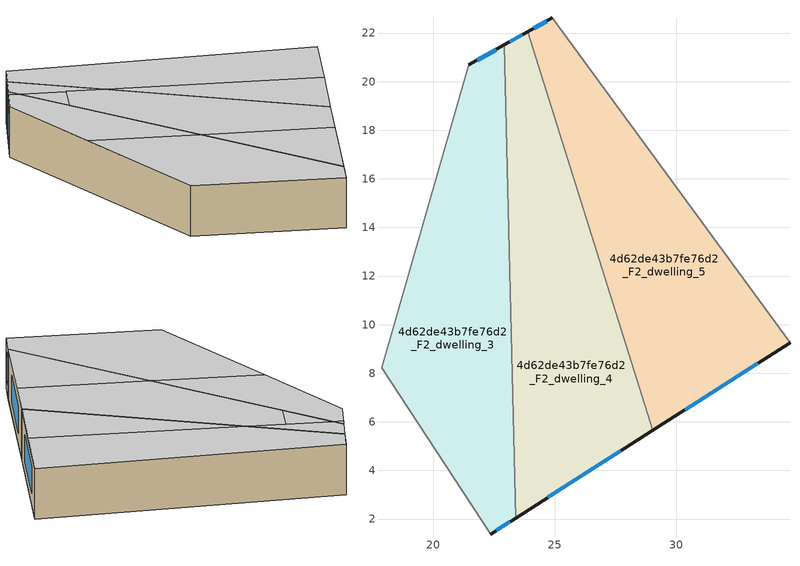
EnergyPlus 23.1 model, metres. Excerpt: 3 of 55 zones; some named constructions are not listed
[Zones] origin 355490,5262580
4d62de43b7fe76d2_F2_dwelling_3
 floor to 4d62de43b7fe76d2_F1_dwelling_3 (EU_floor_Construction): 22.93,21.52 23.39,2.04 22.35,1.38 17.87,8.23 21.46,20.69 z6
 wall outside (EU_wall_Construction): 22.93,21.52 21.46,20.69 / 22.35,1.38 23.39,2.04 z6:9
 wall to 4d62de43b7fe76d2_F2_dwelling_2 (EU_wall_Construction): 21.46,20.69 17.87,8.23 z6:9
 wall to 4d62de43b7fe76d2_F2_dwelling_4 (EU_wall_Construction): 23.39,2.04 22.93,21.52 z6:9
 wall adiabatic (EU_wall_Construction): 17.87,8.23 22.35,1.38 z6:9
 window (EU_Window_Construction): 22.58,21.32 21.8,20.88 / 22.6,1.53 23.15,1.89 z6.7:8.3
 ceiling to 4d62de43b7fe76d2_F3_dwelling_12 (EU_floor_Construction): 23.39,2.04 23.19,10.33 19.92,15.34 17.87,8.23 22.35,1.38 z9
 ceiling to 4d62de43b7fe76d2_F3_dwelling_10 (EU_floor_Construction): 22.94,20.88 22.93,21.52 22.63,21.35 z9
 ceiling adiabatic (EU_roof_Construction): 23.19,10.33 22.94,20.88 22.63,21.35 22.93,21.52 21.46,20.69 19.92,15.34 z9
4d62de43b7fe76d2_F2_dwelling_4
 floor to 4d62de43b7fe76d2_F1_dwelling_4 (EU_floor_Construction): 23.89,22.06 29.03,5.65 23.39,2.04 22.93,21.52 z6
 wall outside (EU_wall_Construction): 23.89,22.06 22.93,21.52 / 23.39,2.04 29.03,5.65 z6:9
 wall to 4d62de43b7fe76d2_F2_dwelling_5 (EU_wall_Construction): 29.03,5.65 23.89,22.06 z6:9
 window (EU_Window_Construction): 23.67,21.93 23.15,21.64 / 24.72,2.89 27.71,4.8 z6.7:8.3
 ceiling to 4d62de43b7fe76d2_F3_dwelling_11 (EU_floor_Construction): 29.03,5.65 25.45,17.09 24.33,18.81 23.01,17.95 23.19,10.33 27.08,4.4 z9
 ceiling to 4d62de43b7fe76d2_F3_dwelling_10 (EU_floor_Construction): 25.45,17.09 23.89,22.06 22.93,21.52 22.94,20.88 24.3,18.79 24.33,18.81 z9
 ceiling to 4d62de43b7fe76d2_F3_dwelling_12 (EU_floor_Construction): 27.08,4.4 23.19,10.33 23.39,2.04 z9
 ceiling adiabatic (EU_roof_Construction): 24.3,18.79 22.94,20.88 23.01,17.95 z9
4d62de43b7fe76d2_F2_dwelling_5
 floor to 4d62de43b7fe76d2_F1_dwelling_5 (EU_floor_Construction): 24.9,22.63 34.68,9.26 29.03,5.65 23.89,22.06 z6
 wall outside (EU_wall_Construction): 24.9,22.63 23.89,22.06 / 29.03,5.65 34.68,9.26 z6:9
 wall to 4d62de43b7fe76d2_F2_dwelling_6 (EU_wall_Construction): 34.68,9.26 24.9,22.63 z6:9
 window (EU_Window_Construction): 24.66,22.49 24.13,22.19 / 30.36,6.5 33.35,8.41 z6.7:8.3
 ceiling to 4d62de43b7fe76d2_F3_dwelling_10 (EU_floor_Construction): 34.68,9.26 24.9,22.63 23.89,22.06 25.45,17.09 31.78,7.41 z9
 ceiling to 4d62de43b7fe76d2_F3_dwelling_11 (EU_floor_Construction): 31.78,7.41 25.45,17.09 29.03,5.65 z9
[HVACTEMPLATE:THERMOSTAT] Constant Heating Setpoint=20; Constant Cooling Setpoint=50
EU_HeatOnly_4d62de43b7fe76d2_F2_dwelling_6; EU_HeatOnly_4d62de43b7fe76d2_F2_dwelling_7; EU_HeatOnly_4d62de43b7fe76d2_F2_dwelling_8; EU_HeatOnly_4d62de43b7fe76d2_F2_dwelling_9; EU_HeatOnly_4d62de43b7fe76d2_F2_dwelling_10; EU_HeatOnly_4d62de43b7fe76d2_F2_dwelling_11; EU_HeatOnly_4d62de43b7fe76d2_F2_dwelling_12; EU_HeatOnly_4d62de43b7fe76d2_F2_dwelling_13; EU_HeatOnly_4d62de43b7fe76d2_F3_dwelling_0; EU_HeatOnly_4d62de43b7fe76d2_F3_dwelling_1; EU_HeatOnly_4d62de43b7fe76d2_F3_dwelling_2; EU_HeatOnly_4d62de43b7fe76d2_F3_dwelling_3; EU_HeatOnly_4d62de43b7fe76d2_F3_dwelling_4; EU_HeatOnly_4d62de43b7fe76d2_F3_dwelling_5; EU_HeatOnly_4d62de43b7fe76d2_F3_dwelling_6; EU_HeatOnly_4d62de43b7fe76d2_F3_dwelling_7; EU_HeatOnly_4d62de43b7fe76d2_F3_dwelling_8; EU_HeatOnly_4d62de43b7fe76d2_F3_dwelling_9; EU_HeatOnly_4d62de43b7fe76d2_F3_dwelling_10; EU_HeatOnly_4d62de43b7fe76d2_F3_dwelling_11; EU_HeatOnly_4d62de43b7fe76d2_F3_dwelling_12
[SCHEDULE:FILE] Column Number=1; Rows to Skip at Top=0; Number of Hours of Data=8760; Column Separator=Comma; Interpolate to Timestep=No; Minutes per Item=60; Adjust Schedule for Daylight Savings=Yes
Name | File
EU_Step8_GainSchedule_4d62de43b7fe76d2_F2_dwelling_13_f000 | ../../schedules/4d62de43b7fe76d2/4d62de43b7fe76d2_F2_dwelling_13_f000_gain.csv
EU_Step8_GainSchedule_4d62de43b7fe76d2_F3_dwelling_0_f000 | ../../schedules/4d62de43b7fe76d2/4d62de43b7fe76d2_F3_dwelling_0_f000_gain.csv
EU_Step8_GainSchedule_4d62de43b7fe76d2_F3_dwelling_1_f000 | ../../schedules/4d62de43b7fe76d2/4d62de43b7fe76d2_F3_dwelling_1_f000_gain.csv
EU_Step8_GainSchedule_4d62de43b7fe76d2_F3_dwelling_2_f000 | ../../schedules/4d62de43b7fe76d2/4d62de43b7fe76d2_F3_dwelling_2_f000_gain.csv
EU_Step8_GainSchedule_4d62de43b7fe76d2_F3_dwelling_3_f000 | ../../schedules/4d62de43b7fe76d2/4d62de43b7fe76d2_F3_dwelling_3_f000_gain.csv
EU_Step8_GainSchedule_4d62de43b7fe76d2_F3_dwelling_4_f000 | ../../schedules/4d62de43b7fe76d2/4d62de43b7fe76d2_F3_dwelling_4_f000_gain.csv
EU_Step8_GainSchedule_4d62de43b7fe76d2_F3_dwelling_5_f000 | ../../schedules/4d62de43b7fe76d2/4d62de43b7fe76d2_F3_dwelling_5_f000_gain.csv
EU_Step8_GainSchedule_4d62de43b7fe76d2_F3_dwelling_6_f000 | ../../schedules/4d62de43b7fe76d2/4d62de43b7fe76d2_F3_dwelling_6_f000_gain.csv
EU_Step8_GainSchedule_4d62de43b7fe76d2_F3_dwelling_7_f000 | ../../schedules/4d62de43b7fe76d2/4d62de43b7fe76d2_F3_dwelling_7_f000_gain.csv
EU_Step8_GainSchedule_4d62de43b7fe76d2_F3_dwelling_8_f000 | ../../schedules/4d62de43b7fe76d2/4d62de43b7fe76d2_F3_dwelling_8_f000_gain.csv
EU_Step8_GainSchedule_4d62de43b7fe76d2_F3_dwelling_9_f000 | ../../schedules/4d62de43b7fe76d2/4d62de43b7fe76d2_F3_dwelling_9_f000_gain.csv
EU_Step8_GainSchedule_4d62de43b7fe76d2_F3_dwelling_10_f000 | ../../schedules/4d62de43b7fe76d2/4d62de43b7fe76d2_F3_dwelling_10_f000_gain.csv
EU_Step8_GainSchedule_4d62de43b7fe76d2_F3_dwelling_11_f000 | ../../schedules/4d62de43b7fe76d2/4d62de43b7fe76d2_F3_dwelling_11_f000_gain.csv
EU_Step8_GainSchedule_4d62de43b7fe76d2_F3_dwelling_12_f000 | ../../schedules/4d62de43b7fe76d2/4d62de43b7fe76d2_F3_dwelling_12_f000_gain.csv
